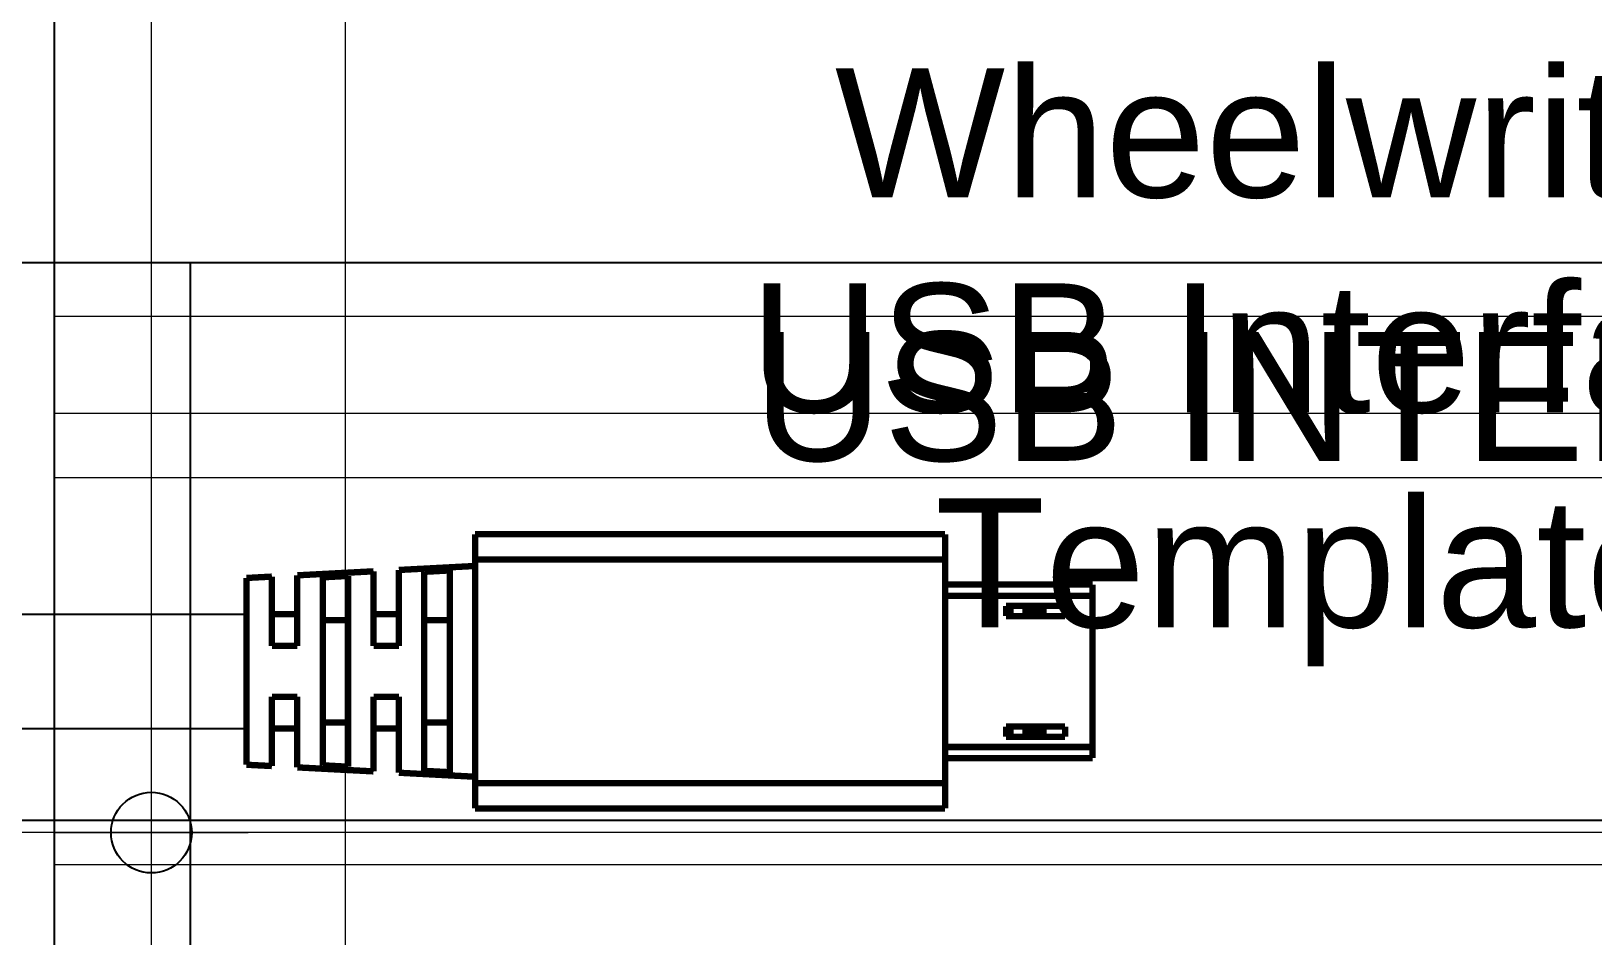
# Model space of a CAD drawing. Header units: inches. Extents: x -1.8 to 19, y -6.6 to 16.3.
# Drawn here: x 5.559 to 7.979, y 5.111 to 6.514 of the extents above; entities that cross this region are included whole.
import ezdxf

# ---------------------------------------------------------------- set-up
doc = ezdxf.new("R2010")
doc.units = ezdxf.units.IN
doc.header["$MEASUREMENT"] = 0
for name, color, linetype, lineweight, true_color in [('carriage ribbon cable', 4, 'Continuous', 25, 0x00ffff), ('dimensions', 150, 'Continuous', 18, 0x0080ff), ('hidden ... case construction', 56, 'Continuous', 25, 0x808000), ('hidden ... construction', 2, 'Continuous', 0, 0xffff00), ('hidden ... template', 178, 'Continuous', 25, 0x000000), ('USB cable', 5, 'Continuous', 25, 0x0000ff), ('USB interface', 1, 'Continuous', 25, 0xff0000)]:
    doc.layers.add(name, color=color, linetype=linetype, lineweight=lineweight, true_color=true_color)
doc.styles.add('textstyle14', font='')
doc.styles.add('textstyle22', font='')
doc.styles.get('textstyle14').set_extended_font_data('Arial')
doc.styles.get('textstyle22').set_extended_font_data('Arial')

msp = doc.modelspace()

# ---------------------------------------------------------------- hatches: boundary and pattern name
at = {"layer": 'carriage ribbon cable'}
h = msp.add_hatch(dxfattribs=at)
h.set_pattern_fill('ANSI31', color=256, style=0, pattern_type=0)
edge = h.paths.add_edge_path(flags=0)
edge.add_line((12.9658, 7.9692), (13.255, 7.68))
edge.add_line((13.255, 7.68), (13.255, 4.095))
edge.add_line((13.255, 4.095), (12.125, 4.095))
edge.add_line((12.125, 4.095), (12.125, 7.34))
edge.add_line((12.125, 7.34), (12.225, 7.34))
edge.add_line((12.225, 7.34), (12.225, 7.78))
edge.add_line((12.225, 7.78), (11.785, 7.78))
edge.add_line((11.785, 7.78), (11.785, 7.68))
edge.add_line((11.785, 7.68), (8.725, 7.68))
edge.add_line((8.725, 7.68), (8.725, 8.335))
edge.add_arc((8.615, 8.335), 0.11, 0, 180)
edge.add_line((8.505, 8.335), (8.505, 7.68))
edge.add_line((8.505, 7.68), (1.215, 7.68))
edge.add_line((1.215, 7.68), (1.215, 8.81))
edge.add_line((1.215, 8.81), (12.125, 8.81))
edge.add_line((12.125, 8.81), (12.4142, 8.5208))
edge.add_line((12.4142, 8.5208), (12.2816, 8.3881))
edge.add_line((12.2816, 8.3881), (12.8331, 7.8366))
edge.add_line((12.8331, 7.8366), (12.9658, 7.9692))

# ---------------------------------------------------------------- linework, layer by layer
at = {"layer": 'dimensions'}
msp.add_line((5.62, 5.2715), (4.2118, 5.2715), dxfattribs=at)
at = {"layer": 'hidden ... case construction'}
for p, q in [((17.25, 6.155), (0, 6.155)), ((5.805, 6.155), (5.805, 0)), ((17.465, 5.29), (-0.215, 5.29))]:
    msp.add_line(p, q, dxfattribs=at)
at = {"layer": 'hidden ... construction'}
for p, q in [((5.745, 4.7715), (5.745, 7.1215)), ((6.045, 7.1215), (6.045, 4.7715)), ((14.6, 6.0715), (5.595, 6.0715)), ((14.6, 5.9215), (5.595, 5.9215)), ((14.6, 5.8215), (5.595, 5.8215)), ((14.6, 5.2715), (5.595, 5.2715)), ((14.6, 5.2215), (5.595, 5.2215))]:
    msp.add_line(p, q, dxfattribs=at)
at = {"layer": 'hidden ... template', "lineweight": 9}
for p, q in [((5.745, 5.1215), (5.745, 5.4215)), ((5.595, 5.2715), (5.895, 5.2715))]:
    msp.add_line(p, q, dxfattribs=at)
msp.add_circle((5.745, 5.2715), 0.0625, dxfattribs=at)
at = {"layer": 'USB cable'}
for p, q in [((1.8928, 5.6101), (5.8923, 5.6101)), ((1.8928, 5.4329), (5.8923, 5.4329))]:
    msp.add_line(p, q, dxfattribs=at)
at = {"layer": 'USB cable', "const_width": 0.00985}
for points in [[(6.2467, 5.7341), (6.975, 5.7341)], [(6.2467, 5.6947), (6.2467, 5.7024), (6.2467, 5.7098), (6.2467, 5.7166), (6.2467, 5.7226), (6.2467, 5.7275), (6.2467, 5.7311), (6.2467, 5.7333), (6.2467, 5.7341)], [(6.975, 5.7341), (6.975, 5.7333), (6.975, 5.7311), (6.975, 5.7275), (6.975, 5.7226), (6.975, 5.7166), (6.975, 5.7098), (6.975, 5.7024), (6.975, 5.6947)], [(6.2467, 5.6849), (6.1285, 5.6787)], [(6.975, 5.6947), (6.2467, 5.6947)], [(6.2467, 5.5215), (6.2467, 5.6947)], [(6.975, 5.3483), (6.975, 5.6947)], [(5.9317, 5.6684), (5.8923, 5.6663)], [(5.8923, 5.3767), (5.8923, 5.3821), (5.8923, 5.3978), (5.8923, 5.4227), (5.8923, 5.4549), (5.8923, 5.4921), (5.8923, 5.5314), (5.8923, 5.57), (5.8923, 5.605), (5.8923, 5.6338), (5.8923, 5.6543), (5.8923, 5.665), (5.8923, 5.6663)], [(5.9317, 5.5609), (5.9317, 5.5995), (5.9317, 5.6318), (5.9317, 5.6548), (5.9317, 5.6669), (5.9317, 5.6684)], [(6.0892, 5.6766), (5.9711, 5.6704)], [(5.9711, 5.6704), (5.9711, 5.6689), (5.9711, 5.6566), (5.9711, 5.6331), (5.9711, 5.6002), (5.9711, 5.5609)], [(6.0104, 5.6673), (6.0288, 5.6683), (6.0498, 5.6694)], [(6.0104, 5.3758), (6.0104, 5.3909), (6.0104, 5.4149), (6.0104, 5.4461), (6.0104, 5.4825), (6.0104, 5.5215), (6.0104, 5.5605), (6.0104, 5.5969), (6.0104, 5.6282), (6.0104, 5.6522), (6.0104, 5.6673)], [(6.0498, 5.6694), (6.0498, 5.6542), (6.0498, 5.6299), (6.0498, 5.5981), (6.0498, 5.5612), (6.0498, 5.5215), (6.0498, 5.4819), (6.0498, 5.4449), (6.0498, 5.4132), (6.0498, 5.3889), (6.0498, 5.3736)], [(6.0892, 5.5609), (6.0892, 5.5985), (6.0892, 5.6308), (6.0892, 5.6557), (6.0892, 5.6713), (6.0892, 5.6766)], [(6.1285, 5.6787), (6.1285, 5.6733), (6.1285, 5.6574), (6.1285, 5.6321), (6.1285, 5.5992), (6.1285, 5.5609)], [(6.1679, 5.6758), (6.1858, 5.6768), (6.2073, 5.678)], [(6.1679, 5.3672), (6.1679, 5.3828), (6.1679, 5.4081), (6.1679, 5.4412), (6.1679, 5.4799), (6.1679, 5.5215), (6.1679, 5.5631), (6.1679, 5.6018), (6.1679, 5.6349), (6.1679, 5.6602), (6.1679, 5.6758)], [(6.2073, 5.678), (6.2073, 5.6622), (6.2073, 5.6366), (6.2073, 5.603), (6.2073, 5.5637), (6.2073, 5.5215), (6.2073, 5.4793), (6.2073, 5.44), (6.2073, 5.4064), (6.2073, 5.3808), (6.2073, 5.3651)], [(7.2034, 5.656), (6.975, 5.656)], [(7.2034, 5.6388), (6.975, 5.6388)], [(7.2034, 5.6388), (7.2034, 5.6422), (7.2034, 5.6454), (7.2034, 5.6484), (7.2034, 5.651), (7.2034, 5.6531), (7.2034, 5.6547), (7.2034, 5.6556), (7.2034, 5.656)], [(7.2034, 5.6388), (7.2034, 5.4042)], [(5.9711, 5.6101), (5.9317, 5.6101)], [(6.1285, 5.6101), (6.0892, 5.6101)], [(7.0694, 5.6229), (7.0699, 5.6229), (7.0706, 5.6229), (7.0714, 5.6229), (7.0723, 5.6229), (7.0731, 5.6229), (7.0741, 5.6229), (7.0751, 5.6229), (7.0762, 5.6229)], [(7.0694, 5.6071), (7.0694, 5.6229)], [(7.0762, 5.6229), (7.0998, 5.6229)], [(7.0762, 5.6071), (7.0762, 5.6229)], [(7.0998, 5.6071), (7.0998, 5.6229)], [(7.0998, 5.6229), (7.1014, 5.6229), (7.1028, 5.6229), (7.1042, 5.6229), (7.1054, 5.6229), (7.1063, 5.6229), (7.1071, 5.6229), (7.1075, 5.6229), (7.1077, 5.6229)], [(7.1077, 5.6229), (7.1078, 5.6229), (7.1083, 5.6229), (7.109, 5.6229), (7.11, 5.6229), (7.1112, 5.6229), (7.1125, 5.6229), (7.114, 5.6229), (7.1156, 5.6229)], [(7.1077, 5.6229), (7.1077, 5.6071)], [(7.1156, 5.6229), (7.1227, 5.6229)], [(7.1156, 5.6229), (7.1156, 5.6071)], [(7.1227, 5.6229), (7.1227, 5.6071)], [(7.1227, 5.6229), (7.1233, 5.6229), (7.124, 5.6229), (7.1246, 5.6229), (7.1252, 5.6229), (7.1259, 5.6229), (7.1264, 5.6229), (7.127, 5.6229), (7.1275, 5.6229)], [(7.1609, 5.6229), (7.1275, 5.6229)], [(7.1275, 5.6229), (7.1275, 5.6071)], [(7.1609, 5.6229), (7.1609, 5.6071)], [(6.0104, 5.6008), (6.0498, 5.6008)], [(6.1679, 5.6008), (6.2073, 5.6008)], [(7.0694, 5.6071), (7.0699, 5.6071), (7.0706, 5.6071), (7.0714, 5.6071), (7.0723, 5.6071), (7.0731, 5.6071), (7.0741, 5.6071), (7.0751, 5.6071), (7.0762, 5.6071)], [(7.0762, 5.6071), (7.0998, 5.6071)], [(7.0998, 5.6071), (7.1014, 5.6071), (7.1028, 5.6071), (7.1042, 5.6071), (7.1054, 5.6071), (7.1063, 5.6071), (7.1071, 5.6071), (7.1075, 5.6071), (7.1077, 5.6071)], [(7.1077, 5.6071), (7.1078, 5.6071), (7.1083, 5.6071), (7.109, 5.6071), (7.11, 5.6071), (7.1112, 5.6071), (7.1125, 5.6071), (7.114, 5.6071), (7.1156, 5.6071)], [(7.1156, 5.6071), (7.1227, 5.6071)], [(7.1227, 5.6071), (7.1233, 5.6071), (7.124, 5.6071), (7.1246, 5.6071), (7.1252, 5.6071), (7.1259, 5.6071), (7.1264, 5.6071), (7.127, 5.6071), (7.1275, 5.6071)], [(7.1275, 5.6071), (7.1609, 5.6071)], [(5.9711, 5.5609), (5.9503, 5.5609), (5.9317, 5.5609)], [(6.1285, 5.5609), (6.1073, 5.5609), (6.0892, 5.5609)], [(6.2467, 5.3483), (6.2467, 5.5215)], [(5.9317, 5.4821), (5.9503, 5.4821), (5.9711, 5.4821)], [(5.9317, 5.3747), (5.9317, 5.3762), (5.9317, 5.3882), (5.9317, 5.4113), (5.9317, 5.4434), (5.9317, 5.4821)], [(5.9711, 5.4821), (5.9711, 5.4428), (5.9711, 5.4099), (5.9711, 5.3864), (5.9711, 5.3741), (5.9711, 5.3726)], [(6.0892, 5.4821), (6.1073, 5.4821), (6.1285, 5.4821)], [(6.0892, 5.3664), (6.0892, 5.3717), (6.0892, 5.3873), (6.0892, 5.4121), (6.0892, 5.4445), (6.0892, 5.4821)], [(6.1285, 5.4821), (6.1285, 5.4439), (6.1285, 5.4109), (6.1285, 5.3857), (6.1285, 5.3697), (6.1285, 5.3643)], [(6.0498, 5.4421), (6.0104, 5.4421)], [(6.2073, 5.4421), (6.1679, 5.4421)], [(5.9317, 5.4329), (5.9711, 5.4329)], [(6.0892, 5.4329), (6.1285, 5.4329)], [(7.0694, 5.4359), (7.0699, 5.4359), (7.0706, 5.4359), (7.0714, 5.4359), (7.0723, 5.4359), (7.0731, 5.4359), (7.0741, 5.4359), (7.0751, 5.4359), (7.0762, 5.4359)], [(7.0694, 5.4201), (7.0694, 5.4359)], [(7.0694, 5.4201), (7.0699, 5.4201), (7.0706, 5.4201), (7.0714, 5.4201), (7.0723, 5.4201), (7.0731, 5.4201), (7.0741, 5.4201), (7.0751, 5.4201), (7.0762, 5.4201)], [(7.0762, 5.4201), (7.0762, 5.4359)], [(7.0762, 5.4359), (7.0998, 5.4359)], [(7.0762, 5.4201), (7.0998, 5.4201)], [(7.0998, 5.4201), (7.0998, 5.4359)], [(7.0998, 5.4359), (7.1014, 5.4359), (7.1028, 5.4359), (7.1042, 5.4359), (7.1054, 5.4359), (7.1063, 5.4359), (7.1071, 5.4359), (7.1075, 5.4359), (7.1077, 5.4359)], [(7.0998, 5.4201), (7.1014, 5.4201), (7.1028, 5.4201), (7.1042, 5.4201), (7.1054, 5.4201), (7.1063, 5.4201), (7.1071, 5.4201), (7.1075, 5.4201), (7.1077, 5.4201)], [(7.1077, 5.4359), (7.1078, 5.4359), (7.1083, 5.4359), (7.109, 5.4359), (7.11, 5.4359), (7.1112, 5.4359), (7.1125, 5.4359), (7.114, 5.4359), (7.1156, 5.4359)], [(7.1077, 5.4359), (7.1077, 5.4201)], [(7.1077, 5.4201), (7.1078, 5.4201), (7.1083, 5.4201), (7.109, 5.4201), (7.11, 5.4201), (7.1112, 5.4201), (7.1125, 5.4201), (7.114, 5.4201), (7.1156, 5.4201)], [(7.1156, 5.4359), (7.1227, 5.4359)], [(7.1156, 5.4359), (7.1156, 5.4201)], [(7.1156, 5.4201), (7.1227, 5.4201)], [(7.1227, 5.4359), (7.1227, 5.4201)], [(7.1227, 5.4359), (7.1233, 5.4359), (7.124, 5.4359), (7.1246, 5.4359), (7.1252, 5.4359), (7.1259, 5.4359), (7.1264, 5.4359), (7.127, 5.4359), (7.1275, 5.4359)], [(7.1227, 5.4201), (7.1233, 5.4201), (7.124, 5.4201), (7.1246, 5.4201), (7.1252, 5.4201), (7.1259, 5.4201), (7.1264, 5.4201), (7.127, 5.4201), (7.1275, 5.4201)], [(7.1275, 5.4359), (7.1275, 5.4201)], [(7.1609, 5.4359), (7.1275, 5.4359)], [(7.1275, 5.4201), (7.1609, 5.4201)], [(7.1609, 5.4359), (7.1609, 5.4201)], [(6.975, 5.4042), (7.2034, 5.4042)], [(7.2034, 5.3871), (7.2034, 5.3874), (7.2034, 5.3884), (7.2034, 5.3899), (7.2034, 5.3921), (7.2034, 5.3947), (7.2034, 5.3977), (7.2034, 5.4009), (7.2034, 5.4042)], [(5.8923, 5.3767), (5.9317, 5.3747)], [(5.9711, 5.3726), (6.0892, 5.3664)], [(6.0498, 5.3736), (6.0288, 5.3748), (6.0104, 5.3758)], [(6.2073, 5.3651), (6.1858, 5.3663), (6.1679, 5.3672)], [(7.2034, 5.3871), (6.975, 5.3871)], [(6.1285, 5.3643), (6.2467, 5.3581)], [(6.2467, 5.3089), (6.2467, 5.3097), (6.2467, 5.3119), (6.2467, 5.3155), (6.2467, 5.3205), (6.2467, 5.3264), (6.2467, 5.3332), (6.2467, 5.3406), (6.2467, 5.3483)], [(6.2467, 5.3483), (6.975, 5.3483)], [(6.975, 5.3483), (6.975, 5.3406), (6.975, 5.3332), (6.975, 5.3264), (6.975, 5.3205), (6.975, 5.3155), (6.975, 5.3119), (6.975, 5.3097), (6.975, 5.3089)], [(6.975, 5.3089), (6.2467, 5.3089)]]:
    msp.add_lwpolyline(points, dxfattribs=at)
at = {"layer": 'USB interface'}
msp.add_line((5.595, 4.7715), (5.595, 7.1215), dxfattribs=at)
msp.add_circle((5.745, 5.2715), 0.0625, dxfattribs=at)

# ---------------------------------------------------------------- texts
at = {"layer": 'hidden ... template', "insert": (7.5416, 5.9929), "char_height": 0.2, "attachment_point": 5, "style": 'textstyle22'}
msp.add_mtext('Wheelwriter\\PUSB Interface\\PTemplate', dxfattribs=at)
at = {"layer": 'USB interface', "insert": (7.795, 5.9465), "char_height": 0.2, "attachment_point": 5, "style": 'textstyle14'}
msp.add_mtext('USB INTERFACE', dxfattribs=at)

doc.saveas('drawing.dxf')
